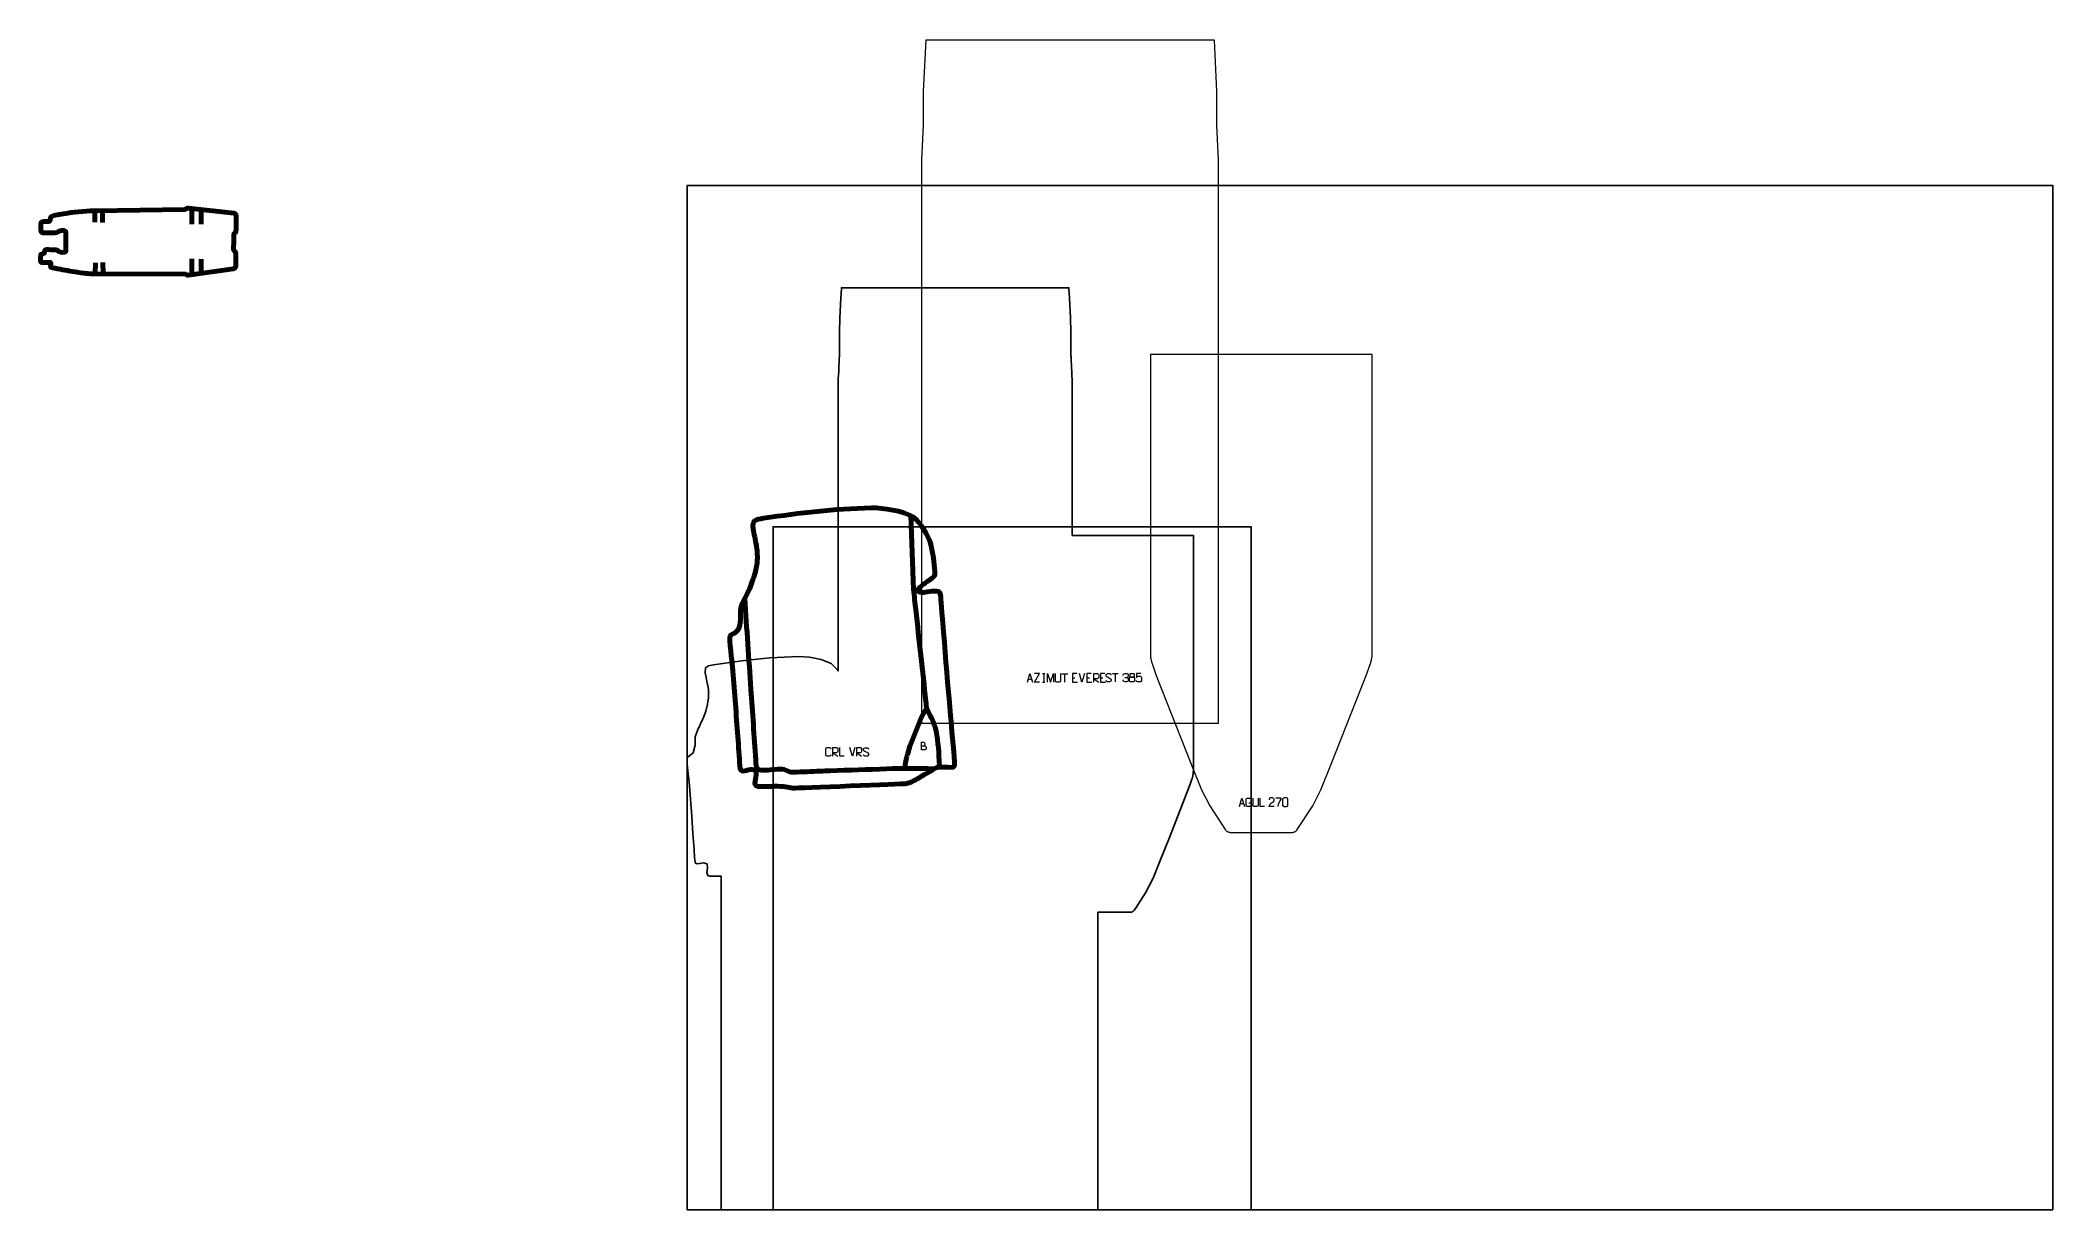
# Model space of a CAD drawing. Header units: millimetres. Extents: x -1895 to 4000, y 0 to 3425.
import ezdxf

# ---------------------------------------------------------------- set-up
doc = ezdxf.new("R2010")
doc.units = ezdxf.units.MM

msp = doc.modelspace()

# ---------------------------------------------------------------- linework, layer by layer
at = {"layer": '200_140_1_black'}
msp.add_lwpolyline([(99.2, 0), (99.2, 977.4), (86.8, 977), (68.7, 977), (66, 977.2), (63.1, 977.7), (60.5, 978.6), (57.5, 988), (59.8, 1001.2), (58.5, 1012.6), (48.3, 1016.4), (36.5, 1013.9), (26.6, 1013.4), (23.5, 1018), (22.2, 1025.3), (21.9, 1031.3), (20.5, 1054.9), (18.8, 1078.2), (17, 1101.7), (13.3, 1152.2), (9.7, 1202.8), (5.6, 1253.2), (3, 1275.2), (0, 1305.8), (0.2, 1324.6), (7.6, 1329.9), (17.6, 1337.8), (23.6, 1360.9), (23.6, 1368.8), (23.6, 1377), (23.9, 1384.8), (29.8, 1403.4), (33.6, 1411), (33.6, 1411.3), (33.7, 1411.2), (39.4, 1422.7), (48, 1441.6), (54.4, 1460.3), (60, 1480.2), (62.8, 1499.6), (62.8, 1511), (62.1, 1523.3), (60.5, 1534.4), (58, 1547), (55.5, 1559.5), (53.2, 1572.2), (54, 1586.9), (62.5, 1593.4), (77.3, 1596.3), (160.5, 1607.8), (242, 1616), (326.2, 1620.4), (357.9, 1618.3), (392.8, 1611.3), (422, 1599.7), (439.3, 1582.3), (442.1, 1577.9), (442.1, 1665.8), (442.1, 1881.7), (442.1, 2086.9), (442.1, 2259.9), (442.1, 2379.5), (442.1, 2424.1), (442.3, 2426.8), (442.6, 2434), (443.1, 2444.5), (443.8, 2457), (444.4, 2470), (445, 2482.5), (445.6, 2493), (445.9, 2500.2), (446.1, 2502.9), (446.1, 2505.6), (446.1, 2512.9), (446.1, 2523.4), (446.1, 2535.8), (446.1, 2548.9), (446.1, 2561.3), (446.1, 2571.8), (446.1, 2579), (446.1, 2581.8), (446.3, 2585.8), (446.8, 2596.7), (447.6, 2612.4), (448.5, 2631.1), (449.5, 2650.7), (450.4, 2669.3), (451.2, 2685.1), (451.8, 2695.9), (452, 2700), (474.8, 2700), (536, 2700), (624.7, 2700), (729.8, 2700), (840.3, 2700), (945.4, 2700), (1034, 2700), (1095.3, 2700), (1118.1, 2700), (1118.3, 2695.9), (1118.9, 2685.1), (1119.6, 2669.3), (1120.6, 2650.7), (1121.6, 2631.1), (1122.5, 2612.4), (1123.3, 2596.7), (1123.8, 2585.8), (1124, 2581.8), (1124, 2579), (1124, 2571.8), (1124, 2561.3), (1124, 2548.9), (1124, 2535.8), (1124, 2523.4), (1124, 2512.9), (1124, 2505.6), (1124, 2502.9), (1124.1, 2502.2), (1124.2, 2500.2), (1124.3, 2497.1), (1124.5, 2493), (1124.8, 2488.1), (1125, 2482.5), (1125.3, 2476.4), (1125.7, 2470), (1126, 2463.5), (1126.3, 2457), (1126.6, 2450.6), (1126.9, 2444.5), (1127.2, 2439), (1127.5, 2434), (1127.7, 2429.9), (1127.8, 2426.8), (1127.9, 2424.8), (1128, 2424.1), (1128, 2379.5), (1128, 2259.9), (1128, 2086.9), (1128, 1974.7), (1360.1, 1974.7), (1482.7, 1974.7), (1482.7, 1493.1), (1482.7, 1285.8), (1482.7, 1284.1), (1482.6, 1282.8), (1482.6, 1281.7), (1482.4, 1279.9), (1482.3, 1278.8), (1482.2, 1277.5), (1482, 1275.8), (1481.9, 1274.8), (1481.6, 1273.3), (1481.3, 1271.8), (1481.1, 1270.8), (1480.8, 1269.1), (1480.5, 1267.9), (1480.2, 1266.8), (1479.8, 1265.1), (1479.4, 1264), (1479.1, 1262.8), (1478.5, 1261.2), (1475.5, 1252.7), (1468.9, 1233.7), (1412.4, 1090.4), (1383.8, 1017.9), (1364.9, 970.7), (1353.5, 948.4), (1342.1, 927.7), (1312.8, 882.6), (1309.4, 877.4), (1309, 876.8), (1308.3, 876), (1307.9, 875.6), (1307.3, 875), (1306.7, 874.5), (1306.2, 874.1), (1305.4, 873.5), (1304.8, 873.2), (1304.3, 872.8), (1303.4, 872.4), (1302.8, 872.2), (1302.1, 871.9), (1301.2, 871.6), (1300.6, 871.5), (1299.8, 871.3), (1298.9, 871.2), (1298.3, 871.1), (1297.4, 871.1), (1216.9, 871.1), (1202.9, 871.1), (1202.9, 0)], dxfattribs=at)
msp.add_lwpolyline([(99.2, 0), (99.2, 977.4), (86.8, 977), (68.7, 977), (66, 977.2), (63.1, 977.7), (60.5, 978.6), (57.5, 988), (59.8, 1001.2), (58.5, 1012.6), (48.3, 1016.4), (36.5, 1013.9), (26.6, 1013.4), (23.5, 1018), (22.2, 1025.3), (21.9, 1031.3), (20.5, 1054.9), (18.8, 1078.2), (17, 1101.7), (13.3, 1152.2), (9.7, 1202.8), (5.6, 1253.2), (3, 1275.2), (0, 1305.8), (0.2, 1324.6), (7.6, 1329.9), (17.6, 1337.8), (23.6, 1360.9), (23.6, 1368.8), (23.6, 1377), (23.9, 1384.8), (29.8, 1403.4), (33.6, 1411), (33.6, 1411.3), (33.7, 1411.2), (39.4, 1422.7), (48, 1441.6), (54.4, 1460.3), (60, 1480.2), (62.8, 1499.6), (62.8, 1511), (62.1, 1523.3), (60.5, 1534.4), (58, 1547), (55.5, 1559.5), (53.2, 1572.2), (54, 1586.9), (62.5, 1593.4), (77.3, 1596.3), (160.5, 1607.8), (242, 1616), (326.2, 1620.4), (357.9, 1618.3), (392.8, 1611.3), (422, 1599.7), (439.3, 1582.3), (442.1, 1577.9), (442.1, 1665.8), (442.1, 1881.7), (442.1, 2086.9), (442.1, 2259.9), (442.1, 2379.5), (442.1, 2424.1), (442.3, 2426.8), (442.6, 2434), (443.1, 2444.5), (443.8, 2457), (444.4, 2470), (445, 2482.5), (445.6, 2493), (445.9, 2500.2), (446.1, 2502.9), (446.1, 2505.6), (446.1, 2512.9), (446.1, 2523.4), (446.1, 2535.8), (446.1, 2548.9), (446.1, 2561.3), (446.1, 2571.8), (446.1, 2579), (446.1, 2581.8), (446.3, 2585.8), (446.8, 2596.7), (447.6, 2612.4), (448.5, 2631.1), (449.5, 2650.7), (450.4, 2669.3), (451.2, 2685.1), (451.8, 2695.9), (452, 2700), (474.8, 2700), (536, 2700), (624.7, 2700), (729.8, 2700), (840.3, 2700), (945.4, 2700), (1034, 2700), (1095.3, 2700), (1118.1, 2700), (1118.3, 2695.9), (1118.9, 2685.1), (1119.6, 2669.3), (1120.6, 2650.7), (1121.6, 2631.1), (1122.5, 2612.4), (1123.3, 2596.7), (1123.8, 2585.8), (1124, 2581.8), (1124, 2579), (1124, 2571.8), (1124, 2561.3), (1124, 2548.9), (1124, 2535.8), (1124, 2523.4), (1124, 2512.9), (1124, 2505.6), (1124, 2502.9), (1124.1, 2502.2), (1124.2, 2500.2), (1124.3, 2497.1), (1124.5, 2493), (1124.8, 2488.1), (1125, 2482.5), (1125.3, 2476.4), (1125.7, 2470), (1126, 2463.5), (1126.3, 2457), (1126.6, 2450.6), (1126.9, 2444.5), (1127.2, 2439), (1127.5, 2434), (1127.7, 2429.9), (1127.8, 2426.8), (1127.9, 2424.8), (1128, 2424.1), (1128, 2379.5), (1128, 2259.9), (1128, 2086.9), (1128, 1974.7), (1360.1, 1974.7), (1482.7, 1974.7), (1482.7, 1493.1), (1482.7, 1285.8), (1482.7, 1284.1), (1482.6, 1282.8), (1482.6, 1281.7), (1482.4, 1279.9), (1482.3, 1278.8), (1482.2, 1277.5), (1482, 1275.8), (1481.9, 1274.8), (1481.6, 1273.3), (1481.3, 1271.8), (1481.1, 1270.8), (1480.8, 1269.1), (1480.5, 1267.9), (1480.2, 1266.8), (1479.8, 1265.1), (1479.4, 1264), (1479.1, 1262.8), (1478.5, 1261.2), (1475.5, 1252.7), (1468.9, 1233.7), (1412.4, 1090.4), (1383.8, 1017.9), (1364.9, 970.7), (1353.5, 948.4), (1342.1, 927.7), (1312.8, 882.6), (1309.4, 877.4), (1309, 876.8), (1308.3, 876), (1307.9, 875.6), (1307.3, 875), (1306.7, 874.5), (1306.2, 874.1), (1305.4, 873.5), (1304.8, 873.2), (1304.3, 872.8), (1303.4, 872.4), (1302.8, 872.2), (1302.1, 871.9), (1301.2, 871.6), (1300.6, 871.5), (1299.8, 871.3), (1298.9, 871.2), (1298.3, 871.1), (1297.4, 871.1), (1216.9, 871.1), (1202.9, 871.1), (1202.9, 0)], dxfattribs=at)
at = {"layer": '200_140_1_black_SHEET_BOUNDARY', "color": 1}
msp.add_lwpolyline([(251.7, 0), (1651.7, 0), (1651.7, 2000), (251.7, 2000), (251.7, 0)], dxfattribs=at)
at = {"layer": '200_140_1_black_TOYOTA COROLLA VERSO_2_layer 2', "color": 142, "lineweight": 158}
for points, knots in [([(655.3, 2032.8), (655.3, 2032.8), (663, 1816.7), (663, 1816.7), (663, 1816.7), (665.2, 1796.8), (667.4, 1776.9), (669.6, 1757.1), (669.6, 1757.1), (679.5, 1667.7), (689.4, 1578.2), (699.4, 1488.8), (699.4, 1488.8), (699.9, 1484.2), (700.9, 1469.6), (702.5, 1466.2), (702.5, 1466.2), (710.9, 1447.8), (720.2, 1433), (726, 1413.1), (726, 1413.1), (734.4, 1384.8), (736.6, 1345.8), (738, 1316), (738, 1316), (738.1, 1314), (738.2, 1312), (738.3, 1310), (738.3, 1310), (738.6, 1305.5), (738.9, 1300.9), (739.1, 1296.4)], [0, 0, 0, 0, 0.111111, 0.111111, 0.111111, 0.111111, 0.222222, 0.222222, 0.222222, 0.222222, 0.333333, 0.333333, 0.333333, 0.333333, 0.444444, 0.444444, 0.444444, 0.444444, 0.555556, 0.555556, 0.555556, 0.555556, 0.666667, 0.666667, 0.666667, 0.666667, 0.777778, 0.777778, 0.777778, 0.777778, 1, 1, 1, 1]), ([(722.2, 1291.7), (675.9, 1292.1), (630.6, 1293.3), (584.2, 1291.3), (584.2, 1291.3), (529.2, 1289), (474.1, 1287.4), (419, 1285.5), (419, 1285.5), (409, 1285.2), (399, 1284.8), (389, 1284.5), (389, 1284.5), (363.4, 1283.6), (337.1, 1282), (311.6, 1281.6), (311.6, 1281.6), (299.5, 1281.4), (299.5, 1282.2), (289.4, 1287), (289.4, 1287), (276.7, 1293.2), (251.9, 1288.7), (237.6, 1287.8), (237.6, 1287.8), (229.8, 1287.4), (218, 1286.5), (210.6, 1288.2), (210.6, 1288.2), (200.7, 1292.4), (201.3, 1307.4), (200.8, 1316.3), (200.8, 1316.3), (200.8, 1316.3), (200.8, 1317.7), (200.8, 1317.7), (200.8, 1317.7), (196.4, 1386.7), (191.4, 1455.8), (186.6, 1524.8), (186.6, 1524.8), (180.6, 1613.3), (174.5, 1701.8), (168.5, 1790.3)], [0, 0, 0, 0, 0.083333, 0.083333, 0.083333, 0.083333, 0.166667, 0.166667, 0.166667, 0.166667, 0.25, 0.25, 0.25, 0.25, 0.333333, 0.333333, 0.333333, 0.333333, 0.416667, 0.416667, 0.416667, 0.416667, 0.5, 0.5, 0.5, 0.5, 0.583333, 0.583333, 0.583333, 0.583333, 0.666667, 0.666667, 0.666667, 0.666667, 0.75, 0.75, 0.75, 0.75, 0.833333, 0.833333, 0.833333, 0.833333, 1, 1, 1, 1]), ([(701.7, 1468), (696.8, 1460.2), (689.8, 1450.5), (686.4, 1442.3), (686.4, 1442.3), (675.8, 1417), (664.7, 1390.3), (655.2, 1364.7), (655.2, 1364.7), (651.7, 1355.3), (648.8, 1345.7), (645.9, 1336.2), (645.9, 1336.2), (645.9, 1336.2), (645.5, 1334.9), (645.5, 1334.9), (645.5, 1334.9), (641.1, 1320.3), (639.1, 1307.5), (637.8, 1292.4)], [0, 0, 0, 0, 0.166667, 0.166667, 0.166667, 0.166667, 0.333333, 0.333333, 0.333333, 0.333333, 0.5, 0.5, 0.5, 0.5, 0.666667, 0.666667, 0.666667, 0.666667, 1, 1, 1, 1])]:
    msp.add_open_spline(points, degree=3, knots=knots, dxfattribs=at)
at = {"layer": '200_140_1_black_TOYOTA COROLLA VERSO_2_layer 2', "color": 250, "lineweight": 9}
for points, knots in [([(686.7, 1358.2), (690, 1358.2), (693.3, 1358.2), (696.5, 1358.2), (696.5, 1358.2), (698.3, 1358.1), (700, 1356.6), (700, 1354.7), (700, 1354.7), (700, 1353.7), (700, 1351), (700, 1350), (700, 1350), (700, 1348.3), (698.6, 1346.5), (696.6, 1346.5), (696.6, 1346.5), (693.3, 1346.5), (690, 1346.5), (686.8, 1346.5), (686.8, 1346.5), (686.8, 1354), (686.8, 1361.4), (686.8, 1368.9), (686.8, 1368.9), (688.9, 1368.9), (691, 1368.9), (693.2, 1368.9), (693.2, 1368.9), (694.7, 1368.9), (696.5, 1367.2), (696.6, 1365.4), (696.6, 1365.4), (696.6, 1363.6), (696.6, 1363.5), (696.6, 1361.6), (696.6, 1361.6), (696.6, 1359.8), (694.9, 1358.1), (693.1, 1358.2)], [0, 0, 0, 0, 0.090909, 0.090909, 0.090909, 0.090909, 0.181818, 0.181818, 0.181818, 0.181818, 0.272727, 0.272727, 0.272727, 0.272727, 0.363636, 0.363636, 0.363636, 0.363636, 0.454545, 0.454545, 0.454545, 0.454545, 0.545455, 0.545455, 0.545455, 0.545455, 0.636364, 0.636364, 0.636364, 0.636364, 0.727273, 0.727273, 0.727273, 0.727273, 0.818182, 0.818182, 0.818182, 0.818182, 1, 1, 1, 1]), ([(421.2, 1332.3), (421.1, 1330), (419.4, 1328.5), (417.3, 1328.5), (417.3, 1328.5), (414.9, 1328.5), (412.6, 1328.5), (410.3, 1328.5), (410.3, 1328.5), (408.3, 1328.4), (406.4, 1330.3), (406.4, 1332.3), (406.4, 1332.3), (406.4, 1338.1), (406.4, 1343.9), (406.4, 1349.6), (406.4, 1349.6), (406.4, 1351.8), (408.1, 1353.5), (410.3, 1353.5), (410.3, 1353.5), (412.6, 1353.5), (414.9, 1353.5), (417.3, 1353.5), (417.3, 1353.5), (419.2, 1353.5), (421.2, 1352), (421.2, 1349.6)], [0, 0, 0, 0, 0.125, 0.125, 0.125, 0.125, 0.25, 0.25, 0.25, 0.25, 0.375, 0.375, 0.375, 0.375, 0.5, 0.5, 0.5, 0.5, 0.625, 0.625, 0.625, 0.625, 0.75, 0.75, 0.75, 0.75, 1, 1, 1, 1]), ([(426.5, 1328.5), (426.5, 1328.5), (426.5, 1353.5), (426.5, 1353.5), (426.5, 1353.5), (430.1, 1353.5), (433.7, 1353.5), (437.3, 1353.5), (437.3, 1353.5), (439.6, 1353.4), (441.1, 1351.9), (441.1, 1349.6), (441.1, 1349.6), (441.1, 1347.5), (441.1, 1344.5), (441.1, 1342.5), (441.1, 1342.5), (441.1, 1340.6), (439.3, 1338.6), (437.3, 1338.6), (437.3, 1338.6), (437.3, 1338.6), (426.5, 1338.6), (426.5, 1338.6), (426.5, 1338.6), (426.5, 1338.6), (441.1, 1328.5), (441.1, 1328.5)], [0, 0, 0, 0, 0.125, 0.125, 0.125, 0.125, 0.25, 0.25, 0.25, 0.25, 0.375, 0.375, 0.375, 0.375, 0.5, 0.5, 0.5, 0.5, 0.625, 0.625, 0.625, 0.625, 0.75, 0.75, 0.75, 0.75, 1, 1, 1, 1]), ([(460.3, 1328.5), (460.3, 1328.5), (447.3, 1328.5), (447.3, 1328.5), (447.3, 1328.5), (447.3, 1328.5), (447.3, 1353.5), (447.3, 1353.5)], [0, 0, 0, 0, 0.333333, 0.333333, 0.333333, 0.333333, 1, 1, 1, 1]), ([(496.5, 1328.5), (496.5, 1328.5), (496.5, 1353.5), (496.5, 1353.5), (496.5, 1353.5), (500.1, 1353.5), (503.7, 1353.5), (507.3, 1353.5), (507.3, 1353.5), (509.6, 1353.4), (511.1, 1351.9), (511.1, 1349.6), (511.1, 1349.6), (511.1, 1347.5), (511.1, 1344.5), (511.1, 1342.5), (511.1, 1342.5), (511.1, 1340.6), (509.3, 1338.6), (507.3, 1338.6), (507.3, 1338.6), (507.3, 1338.6), (496.5, 1338.6), (496.5, 1338.6), (496.5, 1338.6), (496.5, 1338.6), (511.1, 1328.5), (511.1, 1328.5)], [0, 0, 0, 0, 0.125, 0.125, 0.125, 0.125, 0.25, 0.25, 0.25, 0.25, 0.375, 0.375, 0.375, 0.375, 0.5, 0.5, 0.5, 0.5, 0.625, 0.625, 0.625, 0.625, 0.75, 0.75, 0.75, 0.75, 1, 1, 1, 1]), ([(523.8, 1341), (519.6, 1342.5), (514.6, 1344.3), (516.7, 1349.8), (516.7, 1349.8), (518.2, 1353.9), (523.4, 1353.5), (527, 1352.9), (527, 1352.9), (529.8, 1352.5), (530.7, 1351.2), (531, 1349.2)], [0, 0, 0, 0, 0.25, 0.25, 0.25, 0.25, 0.5, 0.5, 0.5, 0.5, 1, 1, 1, 1]), ([(523.8, 1341), (527.8, 1339.4), (532.9, 1337.5), (531, 1332.1), (531, 1332.1), (529.6, 1327.8), (524.6, 1328.1), (520.9, 1328.6), (520.9, 1328.6), (518.2, 1329.1), (516.9, 1330.3), (516.6, 1332.4)], [0, 0, 0, 0, 0.25, 0.25, 0.25, 0.25, 0.5, 0.5, 0.5, 0.5, 1, 1, 1, 1])]:
    msp.add_open_spline(points, degree=3, knots=knots, dxfattribs=at)
for points in [[(483.8, 1328.5), (483.8, 1328.5), (476.5, 1353.5), (476.5, 1353.5)], [(491.1, 1353.5), (491.1, 1353.5), (483.8, 1328.5), (483.8, 1328.5)]]:
    msp.add_open_spline(points, degree=3, dxfattribs=at)
at = {"layer": '200_140_1_black_TOYOTA COROLLA VERSO_2_layer 3', "color": 242, "lineweight": 158}
msp.add_open_spline([(638.3, 1247.7), (645.5, 1248.8), (652.4, 1250.6), (658.6, 1253.7), (658.6, 1253.7), (672.6, 1261), (687, 1269.6), (700.7, 1277.5), (700.7, 1277.5), (734, 1296.9), (724, 1297.7), (763.5, 1295.8), (763.5, 1295.8), (781.2, 1295), (785, 1294.1), (783.3, 1312.1), (783.3, 1312.1), (769.3, 1467.5), (756.4, 1623), (743.7, 1778.6), (743.7, 1778.6), (743.1, 1785.6), (743.2, 1804.5), (738.9, 1809.2), (738.9, 1809.2), (733.2, 1815.2), (702.1, 1808.8), (693.5, 1807.8), (693.5, 1807.8), (687.4, 1807.3), (673.5, 1807.1), (676.6, 1817.1), (676.6, 1817.1), (678.4, 1822.9), (704.5, 1840.6), (710.8, 1845.2), (710.8, 1845.2), (722.2, 1853.4), (727.1, 1854.2), (725.9, 1869.4), (725.9, 1869.4), (723.2, 1894.7), (720, 1923.3), (713.8, 1947.8), (713.8, 1947.8), (707.2, 1973.4), (683.2, 2014.4), (661.2, 2029.2), (661.2, 2029.2), (631.3, 2046.9), (574.3, 2055.9), (539.6, 2055.5), (539.6, 2055.5), (429.4, 2052.6), (332.4, 2041.4), (223.9, 2024.9), (223.9, 2024.9), (201.8, 2021.6), (188.9, 2020.3), (193.4, 1994.3), (193.4, 1994.3), (196.2, 1978.2), (199.4, 1962.4), (202.6, 1946.5), (202.6, 1946.5), (205.1, 1933.9), (206, 1915.2), (205.5, 1902.3), (205.5, 1902.3), (204.7, 1878.8), (194.5, 1850.9), (186.7, 1828.6), (186.7, 1828.6), (178.5, 1805.4), (159.4, 1779.4), (156.1, 1756.6), (156.1, 1756.6), (155.3, 1747.5), (156, 1735.8), (155.8, 1726.3), (155.8, 1726.3), (153.4, 1681.9), (131.2, 1690.9), (126.1, 1680.3), (126.1, 1680.3), (122.3, 1672.3), (131.4, 1603.7), (132.9, 1589.7), (132.9, 1589.7), (138.6, 1525.9), (142.6, 1461.5), (147.4, 1397.6), (147.4, 1397.6), (149.7, 1367.5), (152.2, 1338.4), (153.6, 1308.3), (153.6, 1308.3), (153.9, 1303.1), (154.1, 1288), (159.6, 1285.6), (159.6, 1285.6), (169.3, 1281.3), (189.6, 1296.8), (200, 1284.5), (200, 1284.5), (207.9, 1273.5), (191.5, 1248.5), (202.6, 1241.3), (202.6, 1241.3), (205.5, 1239.9), (209.8, 1239.6), (213, 1239.4), (213, 1239.4), (236.2, 1237.9), (258.4, 1242), (282.5, 1239.1), (282.5, 1239.1), (286.9, 1238.6), (290.9, 1237.9), (295.2, 1237.1), (295.2, 1237.1), (301.5, 1235.7), (306.8, 1235), (311.9, 1234.7), (311.9, 1234.7), (317, 1234.4), (638.3, 1247.7), (638.3, 1247.7)], degree=3, knots=[0, 0, 0, 0, 0.030303, 0.030303, 0.030303, 0.030303, 0.060606, 0.060606, 0.060606, 0.060606, 0.090909, 0.090909, 0.090909, 0.090909, 0.121212, 0.121212, 0.121212, 0.121212, 0.151515, 0.151515, 0.151515, 0.151515, 0.181818, 0.181818, 0.181818, 0.181818, 0.212121, 0.212121, 0.212121, 0.212121, 0.242424, 0.242424, 0.242424, 0.242424, 0.272727, 0.272727, 0.272727, 0.272727, 0.30303, 0.30303, 0.30303, 0.30303, 0.333333, 0.333333, 0.333333, 0.333333, 0.363636, 0.363636, 0.363636, 0.363636, 0.393939, 0.393939, 0.393939, 0.393939, 0.424242, 0.424242, 0.424242, 0.424242, 0.454545, 0.454545, 0.454545, 0.454545, 0.484848, 0.484848, 0.484848, 0.484848, 0.515152, 0.515152, 0.515152, 0.515152, 0.545455, 0.545455, 0.545455, 0.545455, 0.575758, 0.575758, 0.575758, 0.575758, 0.606061, 0.606061, 0.606061, 0.606061, 0.636364, 0.636364, 0.636364, 0.636364, 0.666667, 0.666667, 0.666667, 0.666667, 0.69697, 0.69697, 0.69697, 0.69697, 0.727273, 0.727273, 0.727273, 0.727273, 0.757576, 0.757576, 0.757576, 0.757576, 0.787879, 0.787879, 0.787879, 0.787879, 0.818182, 0.818182, 0.818182, 0.818182, 0.848485, 0.848485, 0.848485, 0.848485, 0.878788, 0.878788, 0.878788, 0.878788, 0.909091, 0.909091, 0.909091, 0.909091, 0.939394, 0.939394, 0.939394, 0.939394, 1, 1, 1, 1], dxfattribs=at)
at = {"layer": '200_140_1_black_ДЕКА KUGOO M4 PRO JILONG_1_layer 2', "color": 242, "lineweight": 158}
msp.add_open_spline([(-1893.6, 2886.1), (-1893.6, 2886.1), (-1893.5, 2868.8), (-1893.5, 2868.8), (-1893.5, 2868.8), (-1893.4, 2864.3), (-1889.8, 2860.8), (-1885.3, 2860.9), (-1885.3, 2860.9), (-1879.4, 2861), (-1849.1, 2860.9), (-1845.9, 2862.2), (-1845.9, 2862.2), (-1840.4, 2864.4), (-1840.1, 2867), (-1832.2, 2867.8), (-1832.2, 2867.8), (-1827.8, 2868.3), (-1820, 2868.3), (-1820, 2862.2), (-1820, 2862.2), (-1819.9, 2853.7), (-1818.7, 2809.6), (-1820.9, 2805.5), (-1820.9, 2805.5), (-1823.6, 2802.4), (-1836.5, 2804), (-1840.2, 2806.2), (-1840.2, 2806.2), (-1846.3, 2810), (-1842.8, 2811.5), (-1852.2, 2811.3), (-1852.2, 2811.3), (-1859.8, 2811.1), (-1868.6, 2812.2), (-1876.2, 2812), (-1876.2, 2812), (-1878.9, 2812), (-1880.2, 2810.9), (-1881.3, 2809.7), (-1881.3, 2809.7), (-1883.3, 2807.6), (-1881.5, 2803.2), (-1883, 2801.4), (-1883, 2801.4), (-1884.2, 2800.1), (-1886, 2799.6), (-1886.9, 2799.5), (-1886.9, 2799.5), (-1889, 2799.2), (-1892.3, 2798.7), (-1893.3, 2797.6), (-1893.3, 2797.6), (-1893.9, 2797), (-1893.9, 2784.3), (-1893.9, 2782.8), (-1893.9, 2782.8), (-1893.7, 2777.7), (-1894.9, 2774.4), (-1890.4, 2774.4), (-1890.4, 2774.4), (-1886.3, 2774.3), (-1879.2, 2774.5), (-1878.3, 2774.5), (-1878.3, 2774.5), (-1872.2, 2774.5), (-1865.1, 2774.8), (-1864.3, 2773.7), (-1864.3, 2773.7), (-1862.3, 2771), (-1865.7, 2763.1), (-1864.1, 2760.2), (-1864.1, 2760.2), (-1863.3, 2758.9), (-1853.3, 2757.7), (-1851.6, 2757.3), (-1851.6, 2757.3), (-1832.3, 2753.4), (-1812.5, 2749.6), (-1793, 2746.7), (-1793, 2746.7), (-1788.9, 2746.1), (-1762.8, 2742.2), (-1761, 2742.1), (-1761, 2742.1), (-1754.7, 2741.8), (-1740.7, 2740.8), (-1735.3, 2740.8), (-1735.3, 2740.8), (-1735.3, 2740.8), (-1471.5, 2740.1), (-1471.5, 2740.1), (-1471.5, 2740.1), (-1466.9, 2740.1), (-1465.5, 2736.5), (-1460.6, 2737.1), (-1460.6, 2737.1), (-1460.6, 2737.1), (-1329.4, 2755.4), (-1329.4, 2755.4), (-1329.4, 2755.4), (-1325.5, 2755.9), (-1322.5, 2759.2), (-1322.5, 2763.2), (-1322.5, 2763.2), (-1322.5, 2763.2), (-1322.3, 2800.7), (-1322.3, 2800.7), (-1322.3, 2800.7), (-1322.2, 2808.3), (-1328.5, 2805.4), (-1328.5, 2812.9), (-1328.5, 2812.9), (-1328.4, 2818.3), (-1328.3, 2855.7), (-1327.8, 2857.7), (-1327.8, 2857.7), (-1326.9, 2860.6), (-1322.6, 2862.1), (-1321.9, 2863.4), (-1321.9, 2863.4), (-1320.9, 2865.3), (-1321.1, 2904.7), (-1321, 2910.2), (-1321, 2910.2), (-1321, 2914.3), (-1324, 2917.8), (-1328.1, 2918.2), (-1328.1, 2918.2), (-1328.1, 2918.2), (-1460.5, 2933.7), (-1460.5, 2933.7), (-1460.5, 2933.7), (-1466.2, 2934.4), (-1466.6, 2929.9), (-1471.9, 2929.8), (-1471.9, 2929.8), (-1471.9, 2929.8), (-1735, 2925.9), (-1735, 2925.9), (-1735, 2925.9), (-1742, 2925.8), (-1801.3, 2921.1), (-1806, 2920.3), (-1806, 2920.3), (-1810.7, 2919.5), (-1842.7, 2914.4), (-1844.6, 2913.9), (-1844.6, 2913.9), (-1860.6, 2909.6), (-1866.6, 2910.5), (-1865.9, 2899.3), (-1865.9, 2899.3), (-1865.8, 2897.3), (-1866.1, 2894.8), (-1868.4, 2894.3), (-1868.4, 2894.3), (-1868.4, 2894.3), (-1885.6, 2894.2), (-1885.6, 2894.2), (-1885.6, 2894.2), (-1890.1, 2894.2), (-1893.6, 2890.6), (-1893.6, 2886.1)], degree=3, knots=[0, 0, 0, 0, 0.02381, 0.02381, 0.02381, 0.02381, 0.047619, 0.047619, 0.047619, 0.047619, 0.071429, 0.071429, 0.071429, 0.071429, 0.095238, 0.095238, 0.095238, 0.095238, 0.119048, 0.119048, 0.119048, 0.119048, 0.142857, 0.142857, 0.142857, 0.142857, 0.166667, 0.166667, 0.166667, 0.166667, 0.190476, 0.190476, 0.190476, 0.190476, 0.214286, 0.214286, 0.214286, 0.214286, 0.238095, 0.238095, 0.238095, 0.238095, 0.261905, 0.261905, 0.261905, 0.261905, 0.285714, 0.285714, 0.285714, 0.285714, 0.309524, 0.309524, 0.309524, 0.309524, 0.333333, 0.333333, 0.333333, 0.333333, 0.357143, 0.357143, 0.357143, 0.357143, 0.380952, 0.380952, 0.380952, 0.380952, 0.404762, 0.404762, 0.404762, 0.404762, 0.428571, 0.428571, 0.428571, 0.428571, 0.452381, 0.452381, 0.452381, 0.452381, 0.47619, 0.47619, 0.47619, 0.47619, 0.5, 0.5, 0.5, 0.5, 0.52381, 0.52381, 0.52381, 0.52381, 0.547619, 0.547619, 0.547619, 0.547619, 0.571429, 0.571429, 0.571429, 0.571429, 0.595238, 0.595238, 0.595238, 0.595238, 0.619048, 0.619048, 0.619048, 0.619048, 0.642857, 0.642857, 0.642857, 0.642857, 0.666667, 0.666667, 0.666667, 0.666667, 0.690476, 0.690476, 0.690476, 0.690476, 0.714286, 0.714286, 0.714286, 0.714286, 0.738095, 0.738095, 0.738095, 0.738095, 0.761905, 0.761905, 0.761905, 0.761905, 0.785714, 0.785714, 0.785714, 0.785714, 0.809524, 0.809524, 0.809524, 0.809524, 0.833333, 0.833333, 0.833333, 0.833333, 0.857143, 0.857143, 0.857143, 0.857143, 0.880952, 0.880952, 0.880952, 0.880952, 0.904762, 0.904762, 0.904762, 0.904762, 0.928571, 0.928571, 0.928571, 0.928571, 0.952381, 0.952381, 0.952381, 0.952381, 1, 1, 1, 1], dxfattribs=at)
at = {"layer": '200_140_1_black_ДЕКА KUGOO M4 PRO JILONG_1_layer 3', "color": 142, "lineweight": 158}
for points in [[(-1735, 2925.9), (-1735, 2925.9), (-1734.7, 2891.9), (-1734.7, 2891.9)], [(-1712.2, 2924.3), (-1712.2, 2924.3), (-1712.5, 2891.5), (-1712.5, 2891.5)], [(-1451.3, 2931.1), (-1451.3, 2931.1), (-1451, 2886.8), (-1451, 2886.8)], [(-1423.9, 2928.3), (-1423.9, 2928.3), (-1423.9, 2886), (-1423.9, 2886)], [(-1733.7, 2742.5), (-1733.7, 2742.5), (-1733.5, 2773.5), (-1733.5, 2773.5)], [(-1710.5, 2742.6), (-1710.5, 2742.6), (-1711.2, 2773.9), (-1711.2, 2773.9)], [(-1450.8, 2739.7), (-1450.8, 2739.7), (-1451, 2785), (-1451, 2785)], [(-1423.3, 2743.9), (-1423.3, 2743.9), (-1423.5, 2783.5), (-1423.5, 2783.5)]]:
    msp.add_open_spline(points, degree=3, dxfattribs=at)
at = {"layer": '200_140_1_black_Лодка АГУЛ 270_2_layer 1', "color": 242, "lineweight": 9}
msp.add_open_spline([(2006.7, 2505), (2006.7, 2505), (2006.7, 1631.6), (2006.7, 1631.6), (2006.7, 1631.6), (2006.7, 1631.6), (2006.6, 1628.8), (2006.6, 1628.8), (2006.6, 1628.8), (2006.6, 1628.8), (2006.5, 1626.1), (2006.5, 1626.1), (2006.5, 1626.1), (2006.5, 1626.1), (2006.3, 1623.4), (2006.3, 1623.4), (2006.3, 1623.4), (2006.3, 1623.4), (2006.1, 1620.7), (2006.1, 1620.7), (2006.1, 1620.7), (2006.1, 1620.7), (2005.7, 1617.9), (2005.7, 1617.9), (2005.7, 1617.9), (2005.7, 1617.9), (2005.3, 1615.2), (2005.3, 1615.2), (2005.3, 1615.2), (2005.3, 1615.2), (2004.8, 1612.5), (2004.8, 1612.5), (2004.8, 1612.5), (2004.8, 1612.5), (2004.2, 1609.9), (2004.2, 1609.9), (2004.2, 1609.9), (2004.2, 1609.9), (2003.6, 1607.2), (2003.6, 1607.2), (2003.6, 1607.2), (2003.6, 1607.2), (2002.9, 1604.6), (2002.9, 1604.6), (2002.9, 1604.6), (2002.9, 1604.6), (2002.1, 1601.9), (2002.1, 1601.9), (2002.1, 1601.9), (2002.1, 1601.9), (2001.2, 1599.3), (2001.2, 1599.3), (2001.2, 1599.3), (2001.2, 1599.3), (1989.2, 1565), (1989.2, 1565), (1989.2, 1565), (1989.2, 1565), (1886.7, 1305), (1886.7, 1305), (1886.7, 1305), (1886.7, 1305), (1856.5, 1229.6), (1856.5, 1229.6), (1856.5, 1229.6), (1856.5, 1229.6), (1832.3, 1182.8), (1832.3, 1182.8), (1832.3, 1182.8), (1832.3, 1182.8), (1787.2, 1113.5), (1787.2, 1113.5), (1787.2, 1113.5), (1787.2, 1113.5), (1786.3, 1112.3), (1786.3, 1112.3), (1786.3, 1112.3), (1786.3, 1112.3), (1785.3, 1111.1), (1785.3, 1111.1), (1785.3, 1111.1), (1785.3, 1111.1), (1784.2, 1110), (1784.2, 1110), (1784.2, 1110), (1784.2, 1110), (1783, 1109), (1783, 1109), (1783, 1109), (1783, 1109), (1781.8, 1108.1), (1781.8, 1108.1), (1781.8, 1108.1), (1781.8, 1108.1), (1780.5, 1107.3), (1780.5, 1107.3), (1780.5, 1107.3), (1780.5, 1107.3), (1779.1, 1106.6), (1779.1, 1106.6), (1779.1, 1106.6), (1779.1, 1106.6), (1777.6, 1106), (1777.6, 1106), (1777.6, 1106), (1777.6, 1106), (1776.1, 1105.6), (1776.1, 1105.6), (1776.1, 1105.6), (1776.1, 1105.6), (1774.6, 1105.3), (1774.6, 1105.3), (1774.6, 1105.3), (1774.6, 1105.3), (1773.1, 1105.1), (1773.1, 1105.1), (1773.1, 1105.1), (1773.1, 1105.1), (1771.5, 1105), (1771.5, 1105), (1771.5, 1105), (1771.5, 1105), (1591.8, 1105), (1591.8, 1105), (1591.8, 1105), (1591.8, 1105), (1590.3, 1105.1), (1590.3, 1105.1), (1590.3, 1105.1), (1590.3, 1105.1), (1588.8, 1105.3), (1588.8, 1105.3), (1588.8, 1105.3), (1588.8, 1105.3), (1587.2, 1105.6), (1587.2, 1105.6), (1587.2, 1105.6), (1587.2, 1105.6), (1585.8, 1106), (1585.8, 1106), (1585.8, 1106), (1585.8, 1106), (1584.3, 1106.6), (1584.3, 1106.6), (1584.3, 1106.6), (1584.3, 1106.6), (1582.9, 1107.3), (1582.9, 1107.3), (1582.9, 1107.3), (1582.9, 1107.3), (1581.6, 1108.1), (1581.6, 1108.1), (1581.6, 1108.1), (1581.6, 1108.1), (1580.3, 1109), (1580.3, 1109), (1580.3, 1109), (1580.3, 1109), (1579.1, 1110), (1579.1, 1110), (1579.1, 1110), (1579.1, 1110), (1578, 1111.1), (1578, 1111.1), (1578, 1111.1), (1578, 1111.1), (1577, 1112.3), (1577, 1112.3), (1577, 1112.3), (1577, 1112.3), (1576.1, 1113.5), (1576.1, 1113.5), (1576.1, 1113.5), (1576.1, 1113.5), (1531.1, 1182.8), (1531.1, 1182.8), (1531.1, 1182.8), (1531.1, 1182.8), (1506.9, 1229.6), (1506.9, 1229.6), (1506.9, 1229.6), (1506.9, 1229.6), (1476.7, 1305), (1476.7, 1305), (1476.7, 1305), (1476.7, 1305), (1374.2, 1565), (1374.2, 1565), (1374.2, 1565), (1374.2, 1565), (1362.2, 1599.3), (1362.2, 1599.3), (1362.2, 1599.3), (1362.2, 1599.3), (1361.3, 1601.9), (1361.3, 1601.9), (1361.3, 1601.9), (1361.3, 1601.9), (1360.5, 1604.6), (1360.5, 1604.6), (1360.5, 1604.6), (1360.5, 1604.6), (1359.8, 1607.2), (1359.8, 1607.2), (1359.8, 1607.2), (1359.8, 1607.2), (1359.1, 1609.9), (1359.1, 1609.9), (1359.1, 1609.9), (1359.1, 1609.9), (1358.6, 1612.5), (1358.6, 1612.5), (1358.6, 1612.5), (1358.6, 1612.5), (1358.1, 1615.2), (1358.1, 1615.2), (1358.1, 1615.2), (1358.1, 1615.2), (1357.6, 1617.9), (1357.6, 1617.9), (1357.6, 1617.9), (1357.6, 1617.9), (1357.3, 1620.7), (1357.3, 1620.7), (1357.3, 1620.7), (1357.3, 1620.7), (1357, 1623.4), (1357, 1623.4), (1357, 1623.4), (1357, 1623.4), (1356.8, 1626.1), (1356.8, 1626.1), (1356.8, 1626.1), (1356.8, 1626.1), (1356.7, 1628.8), (1356.7, 1628.8), (1356.7, 1628.8), (1356.7, 1628.8), (1356.7, 1631.6), (1356.7, 1631.6), (1356.7, 1631.6), (1356.7, 1631.6), (1356.7, 2505), (1356.7, 2505), (1356.7, 2505), (1356.7, 2505), (2006.7, 2505), (2006.7, 2505)], degree=3, knots=[0, 0, 0, 0, 0.015873, 0.015873, 0.015873, 0.015873, 0.031746, 0.031746, 0.031746, 0.031746, 0.047619, 0.047619, 0.047619, 0.047619, 0.063492, 0.063492, 0.063492, 0.063492, 0.079365, 0.079365, 0.079365, 0.079365, 0.095238, 0.095238, 0.095238, 0.095238, 0.111111, 0.111111, 0.111111, 0.111111, 0.126984, 0.126984, 0.126984, 0.126984, 0.142857, 0.142857, 0.142857, 0.142857, 0.15873, 0.15873, 0.15873, 0.15873, 0.174603, 0.174603, 0.174603, 0.174603, 0.190476, 0.190476, 0.190476, 0.190476, 0.206349, 0.206349, 0.206349, 0.206349, 0.222222, 0.222222, 0.222222, 0.222222, 0.238095, 0.238095, 0.238095, 0.238095, 0.253968, 0.253968, 0.253968, 0.253968, 0.269841, 0.269841, 0.269841, 0.269841, 0.285714, 0.285714, 0.285714, 0.285714, 0.301587, 0.301587, 0.301587, 0.301587, 0.31746, 0.31746, 0.31746, 0.31746, 0.333333, 0.333333, 0.333333, 0.333333, 0.349206, 0.349206, 0.349206, 0.349206, 0.365079, 0.365079, 0.365079, 0.365079, 0.380952, 0.380952, 0.380952, 0.380952, 0.396825, 0.396825, 0.396825, 0.396825, 0.412698, 0.412698, 0.412698, 0.412698, 0.428571, 0.428571, 0.428571, 0.428571, 0.444444, 0.444444, 0.444444, 0.444444, 0.460317, 0.460317, 0.460317, 0.460317, 0.47619, 0.47619, 0.47619, 0.47619, 0.492063, 0.492063, 0.492063, 0.492063, 0.507937, 0.507937, 0.507937, 0.507937, 0.52381, 0.52381, 0.52381, 0.52381, 0.539683, 0.539683, 0.539683, 0.539683, 0.555556, 0.555556, 0.555556, 0.555556, 0.571429, 0.571429, 0.571429, 0.571429, 0.587302, 0.587302, 0.587302, 0.587302, 0.603175, 0.603175, 0.603175, 0.603175, 0.619048, 0.619048, 0.619048, 0.619048, 0.634921, 0.634921, 0.634921, 0.634921, 0.650794, 0.650794, 0.650794, 0.650794, 0.666667, 0.666667, 0.666667, 0.666667, 0.68254, 0.68254, 0.68254, 0.68254, 0.698413, 0.698413, 0.698413, 0.698413, 0.714286, 0.714286, 0.714286, 0.714286, 0.730159, 0.730159, 0.730159, 0.730159, 0.746032, 0.746032, 0.746032, 0.746032, 0.761905, 0.761905, 0.761905, 0.761905, 0.777778, 0.777778, 0.777778, 0.777778, 0.793651, 0.793651, 0.793651, 0.793651, 0.809524, 0.809524, 0.809524, 0.809524, 0.825397, 0.825397, 0.825397, 0.825397, 0.84127, 0.84127, 0.84127, 0.84127, 0.857143, 0.857143, 0.857143, 0.857143, 0.873016, 0.873016, 0.873016, 0.873016, 0.888889, 0.888889, 0.888889, 0.888889, 0.904762, 0.904762, 0.904762, 0.904762, 0.920635, 0.920635, 0.920635, 0.920635, 0.936508, 0.936508, 0.936508, 0.936508, 0.952381, 0.952381, 0.952381, 0.952381, 0.968254, 0.968254, 0.968254, 0.968254, 1, 1, 1, 1], dxfattribs=at)
at = {"layer": '200_140_1_black_Лодка АГУЛ 270_2_layer 1', "color": 250, "lineweight": 9}
for points, knots in [([(1617.4, 1180.9), (1617.4, 1180.9), (1624.8, 1205.8), (1624.8, 1205.8), (1624.8, 1205.8), (1624.8, 1205.8), (1632.3, 1180.9), (1632.3, 1180.9)], [0, 0, 0, 0, 0.333333, 0.333333, 0.333333, 0.333333, 1, 1, 1, 1]), ([(1645.1, 1191.9), (1645.1, 1191.9), (1652.3, 1191.9), (1652.3, 1191.9), (1652.3, 1191.9), (1652.3, 1191.9), (1652.3, 1184.7), (1652.3, 1184.7), (1652.3, 1184.7), (1652.2, 1182.4), (1650.5, 1180.9), (1648.3, 1180.9), (1648.3, 1180.9), (1646, 1180.9), (1643.7, 1180.9), (1641.3, 1180.9), (1641.3, 1180.9), (1639.4, 1180.8), (1637.4, 1182.7), (1637.4, 1184.7), (1637.4, 1184.7), (1637.4, 1190.4), (1637.4, 1196.2), (1637.4, 1202), (1637.4, 1202), (1637.4, 1204.1), (1639.2, 1205.8), (1641.3, 1205.8), (1641.3, 1205.8), (1643.7, 1205.8), (1646, 1205.8), (1648.3, 1205.8), (1648.3, 1205.8), (1650.3, 1205.9), (1652.3, 1204.4), (1652.3, 1201.9)], [0, 0, 0, 0, 0.1, 0.1, 0.1, 0.1, 0.2, 0.2, 0.2, 0.2, 0.3, 0.3, 0.3, 0.3, 0.4, 0.4, 0.4, 0.4, 0.5, 0.5, 0.5, 0.5, 0.6, 0.6, 0.6, 0.6, 0.7, 0.7, 0.7, 0.7, 0.8, 0.8, 0.8, 0.8, 1, 1, 1, 1]), ([(1672.2, 1205.8), (1672.2, 1200.3), (1672.3, 1190.1), (1672.3, 1184.5), (1672.3, 1184.5), (1672.2, 1182.3), (1670.5, 1180.9), (1668.3, 1180.9), (1668.3, 1180.9), (1666, 1180.9), (1663.7, 1180.9), (1661.3, 1180.9), (1661.3, 1180.9), (1659.4, 1180.8), (1657.4, 1182.6), (1657.4, 1184.5), (1657.4, 1184.5), (1657.4, 1190.1), (1657.5, 1200.3), (1657.5, 1205.8)], [0, 0, 0, 0, 0.166667, 0.166667, 0.166667, 0.166667, 0.333333, 0.333333, 0.333333, 0.333333, 0.5, 0.5, 0.5, 0.5, 0.666667, 0.666667, 0.666667, 0.666667, 1, 1, 1, 1]), ([(1691.3, 1180.9), (1691.3, 1180.9), (1678.4, 1180.9), (1678.4, 1180.9), (1678.4, 1180.9), (1678.4, 1180.9), (1678.4, 1205.8), (1678.4, 1205.8)], [0, 0, 0, 0, 0.333333, 0.333333, 0.333333, 0.333333, 1, 1, 1, 1]), ([(1719.1, 1180.9), (1714.2, 1180.9), (1709.3, 1180.9), (1704.4, 1180.9), (1704.4, 1180.9), (1704.4, 1190.8), (1719, 1193.5), (1719.1, 1197.8), (1719.1, 1197.8), (1719.1, 1199.2), (1719.1, 1200.6), (1719.1, 1202.1), (1719.1, 1202.1), (1719.1, 1204.1), (1717, 1205.9), (1715.3, 1205.9), (1715.3, 1205.9), (1713.3, 1205.9), (1711.2, 1205.9), (1709.1, 1205.9), (1709.1, 1205.9), (1707.3, 1205.9), (1704.5, 1204.1), (1704.4, 1202), (1704.4, 1202), (1704.4, 1202), (1704.4, 1200), (1704.4, 1200)], [0, 0, 0, 0, 0.125, 0.125, 0.125, 0.125, 0.25, 0.25, 0.25, 0.25, 0.375, 0.375, 0.375, 0.375, 0.5, 0.5, 0.5, 0.5, 0.625, 0.625, 0.625, 0.625, 0.75, 0.75, 0.75, 0.75, 1, 1, 1, 1]), ([(1724.4, 1205.9), (1724.4, 1205.9), (1739.2, 1205.9), (1739.2, 1205.9), (1739.2, 1205.9), (1739.2, 1204.6), (1739.2, 1203.4), (1739.2, 1202.1), (1739.2, 1202.1), (1735.2, 1196.1), (1730.3, 1188.3), (1730.3, 1180.9)], [0, 0, 0, 0, 0.25, 0.25, 0.25, 0.25, 0.5, 0.5, 0.5, 0.5, 1, 1, 1, 1]), ([(1748.2, 1205.9), (1750.5, 1205.9), (1752.9, 1205.9), (1755.3, 1205.9), (1755.3, 1205.9), (1757.3, 1205.9), (1759.3, 1204.4), (1759.3, 1202), (1759.3, 1202), (1759.3, 1196.2), (1759.3, 1190.5), (1759.3, 1184.7), (1759.3, 1184.7), (1759.2, 1182.4), (1757.5, 1180.9), (1755.3, 1180.9), (1755.3, 1180.9), (1752.9, 1180.9), (1750.5, 1180.9), (1748.2, 1180.9), (1748.2, 1180.9), (1746.2, 1180.8), (1744.2, 1182.7), (1744.2, 1184.7), (1744.2, 1184.7), (1744.2, 1190.5), (1744.2, 1196.3), (1744.2, 1202), (1744.2, 1202), (1744.2, 1204.2), (1746, 1205.9), (1748.2, 1205.9)], [0, 0, 0, 0, 0.111111, 0.111111, 0.111111, 0.111111, 0.222222, 0.222222, 0.222222, 0.222222, 0.333333, 0.333333, 0.333333, 0.333333, 0.444444, 0.444444, 0.444444, 0.444444, 0.555556, 0.555556, 0.555556, 0.555556, 0.666667, 0.666667, 0.666667, 0.666667, 0.777778, 0.777778, 0.777778, 0.777778, 1, 1, 1, 1])]:
    msp.add_open_spline(points, degree=3, knots=knots, dxfattribs=at)
msp.add_open_spline([(1620.1, 1190.1), (1620.1, 1190.1), (1629.6, 1190.1), (1629.6, 1190.1)], degree=3, dxfattribs=at)
at = {"layer": '200_140_1_black_Лодка Азимут Эверест 385 _2_layer 1', "color": 242, "lineweight": 9}
msp.add_open_spline([(1556.7, 3075), (1556.7, 3075), (1556.7, 1425), (1556.7, 1425), (1556.7, 1425), (1556.7, 1425), (686.7, 1425), (686.7, 1425), (686.7, 1425), (686.7, 1425), (686.7, 3075), (686.7, 3075), (686.7, 3075), (686.7, 3075), (691.7, 3175), (691.7, 3175), (691.7, 3175), (691.7, 3175), (691.7, 3275), (691.7, 3275), (691.7, 3275), (691.7, 3275), (699.2, 3425), (699.2, 3425), (699.2, 3425), (699.2, 3425), (1544.2, 3425), (1544.2, 3425), (1544.2, 3425), (1544.2, 3425), (1551.7, 3275), (1551.7, 3275), (1551.7, 3275), (1551.7, 3275), (1551.7, 3175), (1551.7, 3175), (1551.7, 3175), (1551.7, 3175), (1556.7, 3075), (1556.7, 3075)], degree=3, knots=[0, 0, 0, 0, 0.090909, 0.090909, 0.090909, 0.090909, 0.181818, 0.181818, 0.181818, 0.181818, 0.272727, 0.272727, 0.272727, 0.272727, 0.363636, 0.363636, 0.363636, 0.363636, 0.454545, 0.454545, 0.454545, 0.454545, 0.545455, 0.545455, 0.545455, 0.545455, 0.636364, 0.636364, 0.636364, 0.636364, 0.727273, 0.727273, 0.727273, 0.727273, 0.818182, 0.818182, 0.818182, 0.818182, 1, 1, 1, 1], dxfattribs=at)
at = {"layer": '200_140_1_black_Лодка Азимут Эверест 385 _2_layer 1', "color": 250, "lineweight": 9}
for points, knots in [([(996.8, 1545), (996.8, 1545), (1004.2, 1570), (1004.2, 1570), (1004.2, 1570), (1004.2, 1570), (1011.8, 1545), (1011.8, 1545)], [0, 0, 0, 0, 0.333333, 0.333333, 0.333333, 0.333333, 1, 1, 1, 1]), ([(1031.6, 1545), (1031.6, 1545), (1017, 1545), (1017, 1545), (1017, 1545), (1017, 1545), (1031.6, 1570), (1031.6, 1570), (1031.6, 1570), (1031.6, 1570), (1017, 1570), (1017, 1570)], [0, 0, 0, 0, 0.25, 0.25, 0.25, 0.25, 0.5, 0.5, 0.5, 0.5, 1, 1, 1, 1]), ([(1055.4, 1545), (1055.4, 1545), (1055.4, 1570), (1055.4, 1570), (1055.4, 1570), (1055.4, 1570), (1064.4, 1545), (1064.4, 1545), (1064.4, 1545), (1064.4, 1545), (1073.1, 1570), (1073.1, 1570), (1073.1, 1570), (1073.1, 1570), (1073.1, 1545), (1073.1, 1545)], [0, 0, 0, 0, 0.2, 0.2, 0.2, 0.2, 0.4, 0.4, 0.4, 0.4, 0.6, 0.6, 0.6, 0.6, 1, 1, 1, 1]), ([(1093.6, 1570), (1093.6, 1564.4), (1093.7, 1554.2), (1093.7, 1548.7), (1093.7, 1548.7), (1093.6, 1546.5), (1091.9, 1545), (1089.7, 1545), (1089.7, 1545), (1087.4, 1545), (1085.1, 1545), (1082.8, 1545), (1082.8, 1545), (1080.8, 1544.9), (1078.9, 1546.7), (1078.9, 1548.7), (1078.9, 1548.7), (1078.9, 1554.2), (1079, 1564.4), (1079, 1570)], [0, 0, 0, 0, 0.166667, 0.166667, 0.166667, 0.166667, 0.333333, 0.333333, 0.333333, 0.333333, 0.5, 0.5, 0.5, 0.5, 0.666667, 0.666667, 0.666667, 0.666667, 1, 1, 1, 1]), ([(1141.7, 1570), (1141.7, 1570), (1128.9, 1570), (1128.9, 1570), (1128.9, 1570), (1128.9, 1570), (1128.9, 1545), (1128.9, 1545), (1128.9, 1545), (1128.9, 1545), (1143.7, 1545), (1143.7, 1545)], [0, 0, 0, 0, 0.25, 0.25, 0.25, 0.25, 0.5, 0.5, 0.5, 0.5, 1, 1, 1, 1]), ([(1183.7, 1570), (1183.7, 1570), (1170.9, 1570), (1170.9, 1570), (1170.9, 1570), (1170.9, 1570), (1170.9, 1545), (1170.9, 1545), (1170.9, 1545), (1170.9, 1545), (1185.7, 1545), (1185.7, 1545)], [0, 0, 0, 0, 0.25, 0.25, 0.25, 0.25, 0.5, 0.5, 0.5, 0.5, 1, 1, 1, 1]), ([(1191, 1545), (1191, 1545), (1191, 1570), (1191, 1570), (1191, 1570), (1194.5, 1570), (1198.1, 1570), (1201.7, 1570), (1201.7, 1570), (1204.1, 1569.9), (1205.6, 1568.4), (1205.6, 1566.1), (1205.6, 1566.1), (1205.6, 1564), (1205.6, 1561), (1205.6, 1558.9), (1205.6, 1558.9), (1205.6, 1557.1), (1203.8, 1555.1), (1201.8, 1555.1), (1201.8, 1555.1), (1201.8, 1555.1), (1191, 1555.1), (1191, 1555.1), (1191, 1555.1), (1191, 1555.1), (1205.6, 1545), (1205.6, 1545)], [0, 0, 0, 0, 0.125, 0.125, 0.125, 0.125, 0.25, 0.25, 0.25, 0.25, 0.375, 0.375, 0.375, 0.375, 0.5, 0.5, 0.5, 0.5, 0.625, 0.625, 0.625, 0.625, 0.75, 0.75, 0.75, 0.75, 1, 1, 1, 1]), ([(1223.7, 1570), (1223.7, 1570), (1210.9, 1570), (1210.9, 1570), (1210.9, 1570), (1210.9, 1570), (1210.9, 1545), (1210.9, 1545), (1210.9, 1545), (1210.9, 1545), (1225.7, 1545), (1225.7, 1545)], [0, 0, 0, 0, 0.25, 0.25, 0.25, 0.25, 0.5, 0.5, 0.5, 0.5, 1, 1, 1, 1]), ([(1234.4, 1558.3), (1230.2, 1559.7), (1225.3, 1561.5), (1227.3, 1567.1), (1227.3, 1567.1), (1228.8, 1571.2), (1234, 1570.8), (1237.6, 1570.2), (1237.6, 1570.2), (1240.5, 1569.7), (1241.3, 1568.5), (1241.6, 1566.4)], [0, 0, 0, 0, 0.25, 0.25, 0.25, 0.25, 0.5, 0.5, 0.5, 0.5, 1, 1, 1, 1]), ([(1234.4, 1558.3), (1238.5, 1556.6), (1243.5, 1554.7), (1241.7, 1549.4), (1241.7, 1549.4), (1240.2, 1545.1), (1235.3, 1545.4), (1231.6, 1545.9), (1231.6, 1545.9), (1228.8, 1546.3), (1227.6, 1547.5), (1227.2, 1549.7)], [0, 0, 0, 0, 0.25, 0.25, 0.25, 0.25, 0.5, 0.5, 0.5, 0.5, 1, 1, 1, 1]), ([(1276.8, 1565), (1276.8, 1565), (1276.8, 1566.9), (1276.8, 1566.9), (1276.8, 1566.9), (1276.8, 1568.6), (1279.5, 1570.8), (1281.5, 1570.7), (1281.5, 1570.7), (1283.6, 1570.7), (1285.6, 1570.7), (1287.7, 1570.7), (1287.7, 1570.7), (1289.9, 1570.7), (1291.5, 1568.9), (1291.5, 1567), (1291.5, 1567), (1291.5, 1565.6), (1291.5, 1564.1), (1291.5, 1562.7), (1291.5, 1562.7), (1291.5, 1561), (1289.9, 1558.8), (1287.7, 1558.8), (1287.7, 1558.8), (1289.9, 1558.8), (1291.5, 1557), (1291.6, 1554.9), (1291.6, 1554.9), (1291.6, 1553.1), (1291.6, 1551.4), (1291.6, 1549.6), (1291.6, 1549.6), (1291.6, 1547.5), (1289.5, 1545.8), (1287.7, 1545.8), (1287.7, 1545.8), (1285.6, 1545.8), (1283.6, 1545.8), (1281.5, 1545.8), (1281.5, 1545.8), (1279.3, 1545.8), (1276.8, 1548.2), (1276.8, 1549.6), (1276.8, 1549.6), (1276.8, 1549.6), (1276.8, 1551.5), (1276.8, 1551.5)], [0, 0, 0, 0, 0.076923, 0.076923, 0.076923, 0.076923, 0.153846, 0.153846, 0.153846, 0.153846, 0.230769, 0.230769, 0.230769, 0.230769, 0.307692, 0.307692, 0.307692, 0.307692, 0.384615, 0.384615, 0.384615, 0.384615, 0.461538, 0.461538, 0.461538, 0.461538, 0.538462, 0.538462, 0.538462, 0.538462, 0.615385, 0.615385, 0.615385, 0.615385, 0.692308, 0.692308, 0.692308, 0.692308, 0.769231, 0.769231, 0.769231, 0.769231, 0.846154, 0.846154, 0.846154, 0.846154, 1, 1, 1, 1]), ([(1295.7, 1556.7), (1295.7, 1553.6), (1295.7, 1551.9), (1295.7, 1548.7), (1295.7, 1548.7), (1295.7, 1547.5), (1297.4, 1545.8), (1298.6, 1545.8), (1298.6, 1545.8), (1301.6, 1545.8), (1304.6, 1545.8), (1307.6, 1545.8), (1307.6, 1545.8), (1308.9, 1545.8), (1310.5, 1547.4), (1310.5, 1548.7), (1310.5, 1548.7), (1310.5, 1551.9), (1310.5, 1553.6), (1310.5, 1556.7), (1310.5, 1556.7), (1310.5, 1558.1), (1308.9, 1559.7), (1307.6, 1559.7), (1307.6, 1559.7), (1304.6, 1559.7), (1301.6, 1559.7), (1298.6, 1559.7), (1298.6, 1559.7), (1297.6, 1559.7), (1295.7, 1558.1), (1295.7, 1556.7)], [0, 0, 0, 0, 0.111111, 0.111111, 0.111111, 0.111111, 0.222222, 0.222222, 0.222222, 0.222222, 0.333333, 0.333333, 0.333333, 0.333333, 0.444444, 0.444444, 0.444444, 0.444444, 0.555556, 0.555556, 0.555556, 0.555556, 0.666667, 0.666667, 0.666667, 0.666667, 0.777778, 0.777778, 0.777778, 0.777778, 1, 1, 1, 1]), ([(1297.2, 1569.3), (1297.2, 1567), (1297.2, 1563.4), (1297.2, 1561.2), (1297.2, 1561.2), (1297.2, 1560.6), (1298, 1559.7), (1298.7, 1559.7), (1298.7, 1559.7), (1301.7, 1559.7), (1304.6, 1559.6), (1307.6, 1559.6), (1307.6, 1559.6), (1308.4, 1559.6), (1309.1, 1560.4), (1309.1, 1561.1), (1309.1, 1561.1), (1309.1, 1563.4), (1309.1, 1567), (1309.1, 1569.3), (1309.1, 1569.3), (1309.1, 1570), (1308.5, 1570.7), (1307.6, 1570.7), (1307.6, 1570.7), (1304.6, 1570.7), (1301.6, 1570.7), (1298.6, 1570.7), (1298.6, 1570.7), (1298, 1570.7), (1297.1, 1570), (1297.2, 1569.3)], [0, 0, 0, 0, 0.111111, 0.111111, 0.111111, 0.111111, 0.222222, 0.222222, 0.222222, 0.222222, 0.333333, 0.333333, 0.333333, 0.333333, 0.444444, 0.444444, 0.444444, 0.444444, 0.555556, 0.555556, 0.555556, 0.555556, 0.666667, 0.666667, 0.666667, 0.666667, 0.777778, 0.777778, 0.777778, 0.777778, 1, 1, 1, 1]), ([(1328.5, 1570.7), (1328.5, 1570.7), (1315.7, 1570.7), (1315.7, 1570.7), (1315.7, 1570.7), (1315.7, 1566.5), (1315.7, 1562.2), (1315.7, 1558), (1315.7, 1558), (1315.7, 1561.3), (1317.3, 1562.4), (1320.1, 1562.5), (1320.1, 1562.5), (1322.5, 1562.5), (1325, 1562.5), (1327.4, 1562.5), (1327.4, 1562.5), (1329.1, 1562.5), (1330.5, 1560.1), (1330.6, 1558), (1330.6, 1558), (1330.6, 1555.4), (1330.6, 1552.8), (1330.6, 1550.3), (1330.6, 1550.3), (1330.6, 1548.3), (1329.1, 1545.9), (1327.5, 1545.8), (1327.5, 1545.8), (1325.5, 1545.8), (1320.6, 1545.8), (1318.7, 1545.8), (1318.7, 1545.8), (1316.8, 1545.8), (1315.7, 1547.8), (1315.7, 1550.3)], [0, 0, 0, 0, 0.1, 0.1, 0.1, 0.1, 0.2, 0.2, 0.2, 0.2, 0.3, 0.3, 0.3, 0.3, 0.4, 0.4, 0.4, 0.4, 0.5, 0.5, 0.5, 0.5, 0.6, 0.6, 0.6, 0.6, 0.7, 0.7, 0.7, 0.7, 0.8, 0.8, 0.8, 0.8, 1, 1, 1, 1])]:
    msp.add_open_spline(points, degree=3, knots=knots, dxfattribs=at)
for points in [[(999.5, 1554.3), (999.5, 1554.3), (1009, 1554.3), (1009, 1554.3)], [(1040.7, 1570), (1040.7, 1570), (1047.9, 1570), (1047.9, 1570)], [(1040.7, 1545), (1040.7, 1545), (1047.9, 1545), (1047.9, 1545)], [(1044.3, 1570), (1044.3, 1570), (1044.3, 1545), (1044.3, 1545)], [(1097.8, 1569.9), (1097.8, 1569.9), (1114.8, 1569.9), (1114.8, 1569.9)], [(1106.3, 1545), (1106.3, 1545), (1106.3, 1570), (1106.3, 1570)], [(1128.9, 1558.1), (1128.9, 1558.1), (1136, 1558.1), (1136, 1558.1)], [(1156.3, 1545), (1156.3, 1545), (1149, 1570), (1149, 1570)], [(1163.6, 1570), (1163.6, 1570), (1156.3, 1545), (1156.3, 1545)], [(1170.9, 1558.1), (1170.9, 1558.1), (1178, 1558.1), (1178, 1558.1)], [(1210.9, 1558.1), (1210.9, 1558.1), (1218, 1558.1), (1218, 1558.1)], [(1246, 1570.7), (1246, 1570.7), (1262.9, 1570.7), (1262.9, 1570.7)], [(1254.4, 1545.8), (1254.4, 1545.8), (1254.4, 1570.7), (1254.4, 1570.7)], [(1281.5, 1558.8), (1281.5, 1558.8), (1287.7, 1558.8), (1287.7, 1558.8)]]:
    msp.add_open_spline(points, degree=3, dxfattribs=at)
at = {"layer": 'SHEET_BOUNDARY', "color": 1}
msp.add_lwpolyline([(0, 0), (4000, 0), (4000, 3000), (0, 3000), (0, 0)], dxfattribs=at)

doc.saveas('drawing.dxf')
